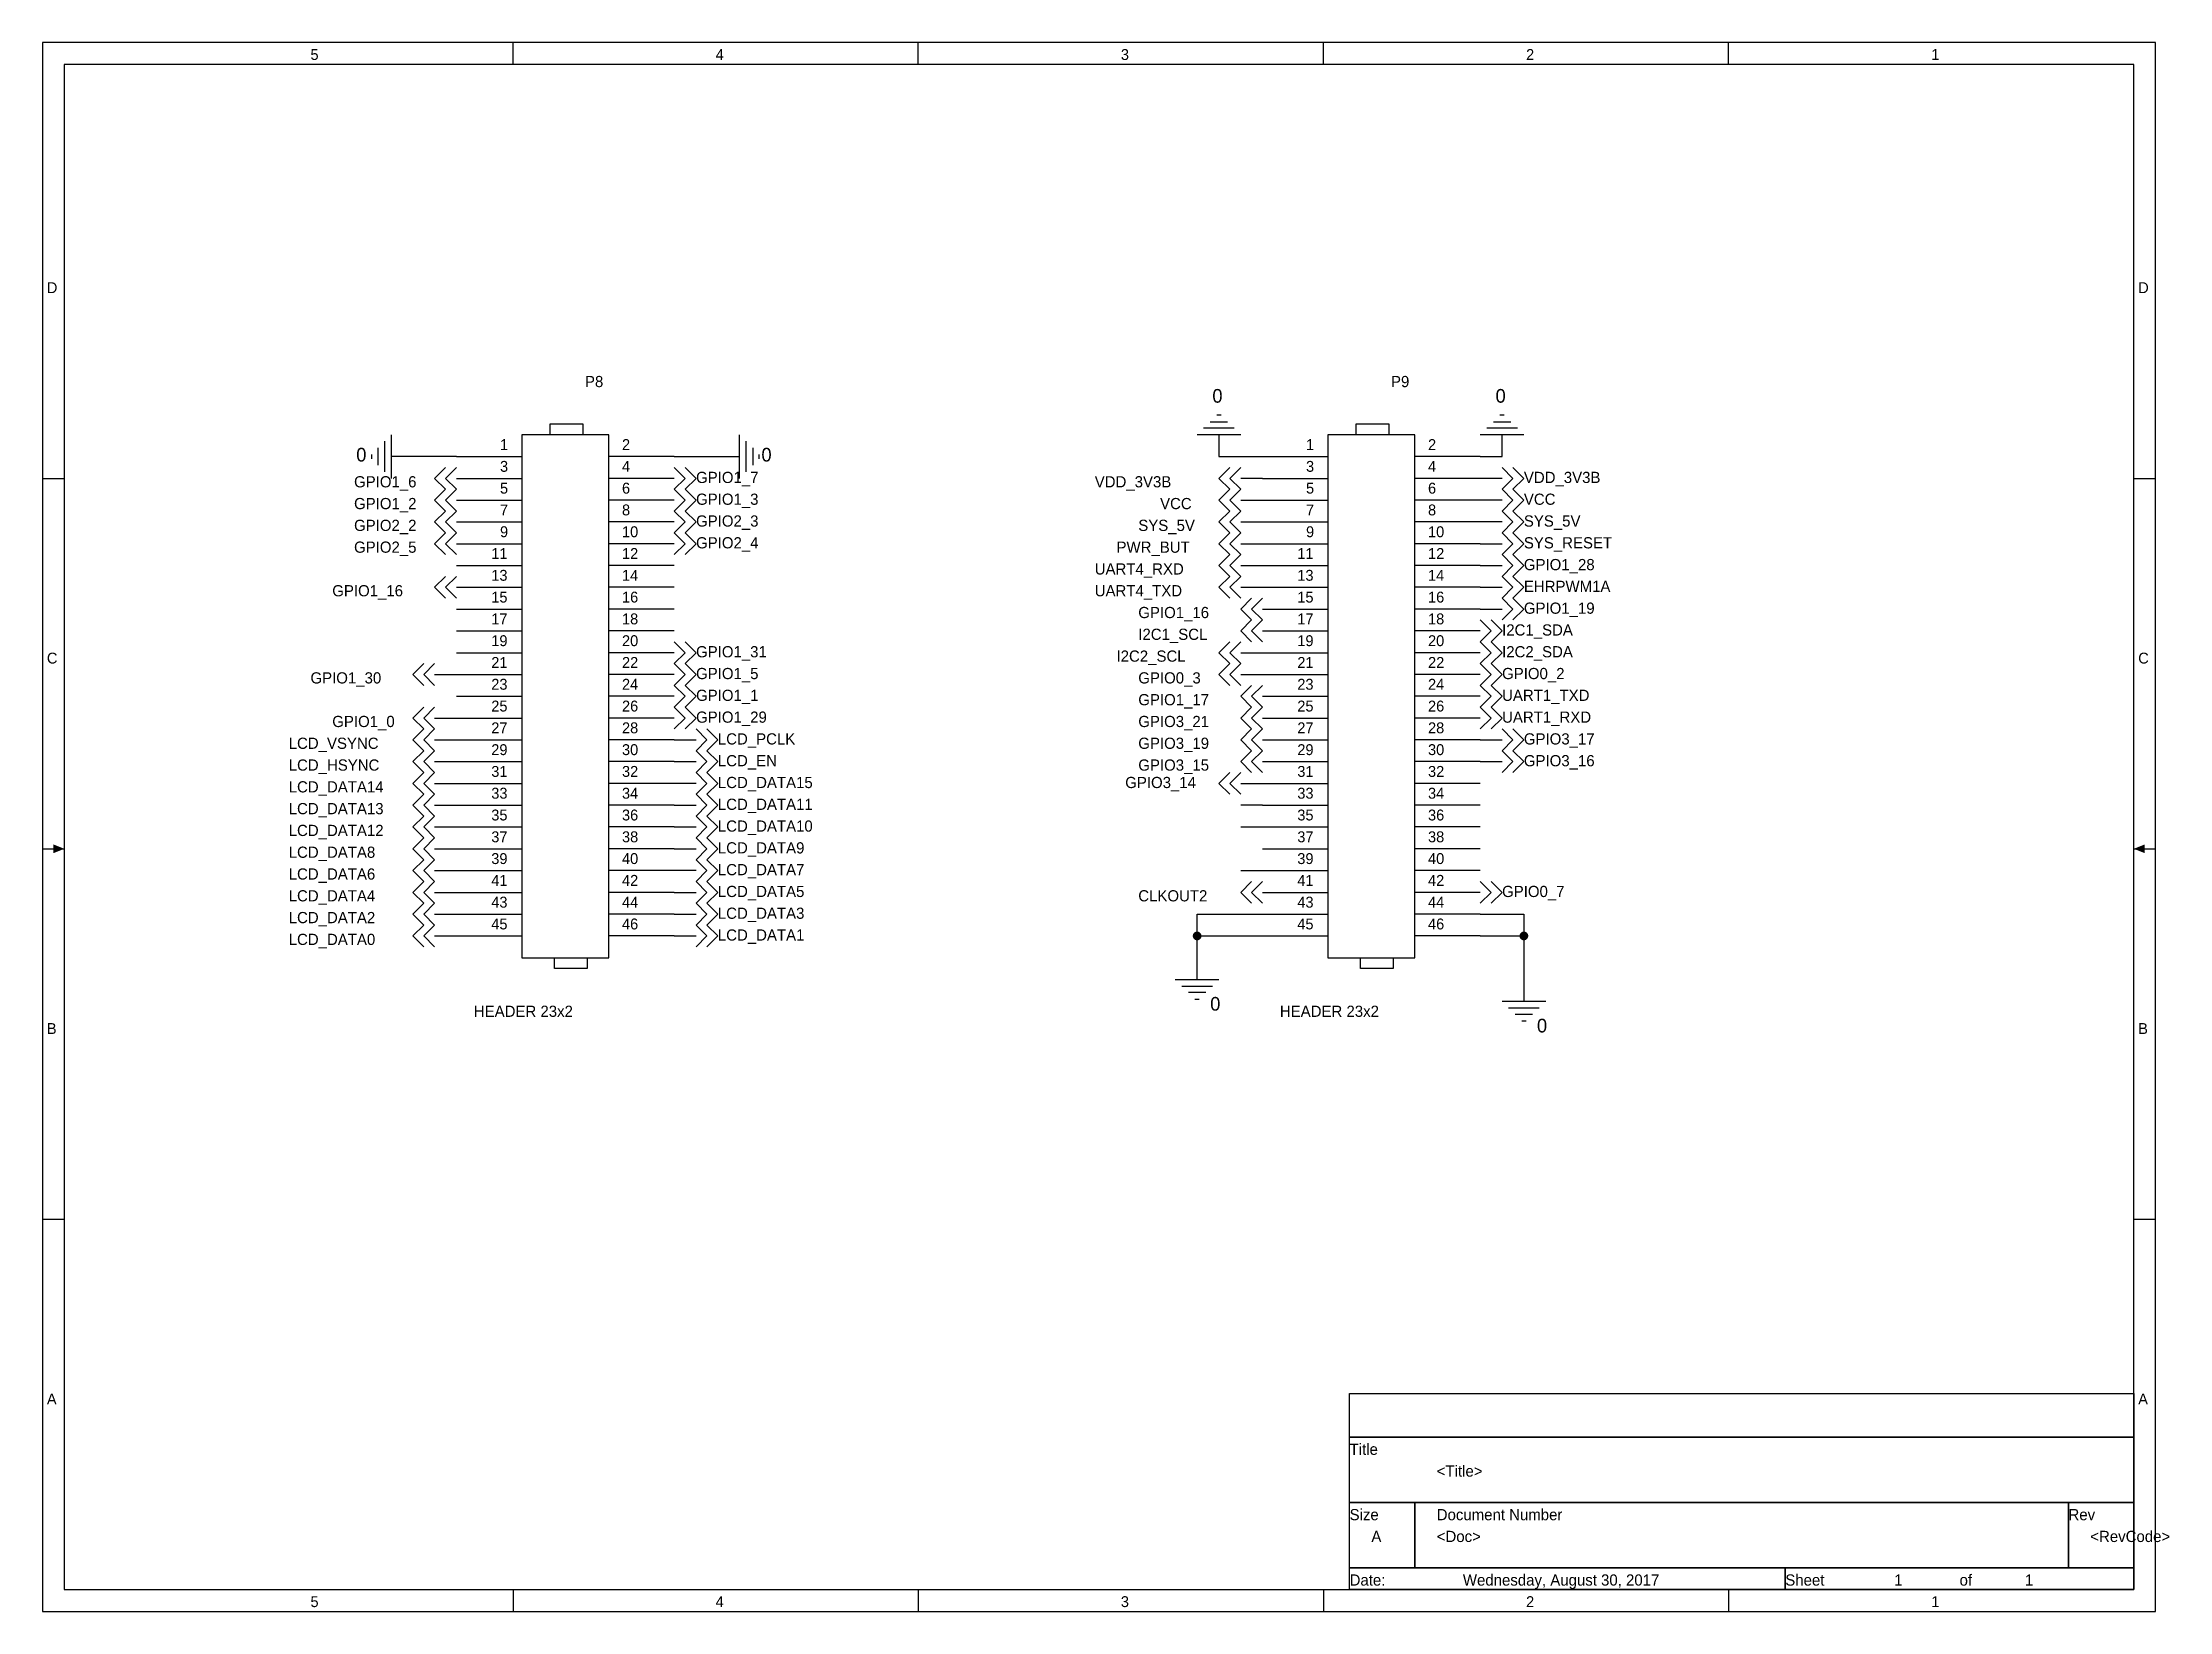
# Model space of a CAD drawing. Extents: x -0.1 to 9.66, y 0.1 to 7.3.
import ezdxf

# ---------------------------------------------------------------- set-up
doc = ezdxf.new("R2010")
doc.units = 0

msp = doc.modelspace()

# ---------------------------------------------------------------- linework, layer by layer
at = {"layer": 'PARTS'}
for p, q in [((1.8, 5.4), (2.1, 5.4)), ((2.8, 5.4), (2.5, 5.4)), ((5.5, 5.4), (5.8, 5.4)), ((6.5, 5.4), (6.2, 5.4)), ((1.8, 5.3), (2.1, 5.3)), ((2.8, 5.3), (2.5, 5.3)), ((5.5, 5.3), (5.8, 5.3)), ((6.5, 5.3), (6.2, 5.3)), ((1.8, 5.2), (2.1, 5.2)), ((2.8, 5.2), (2.5, 5.2)), ((5.5, 5.2), (5.8, 5.2)), ((6.5, 5.2), (6.2, 5.2)), ((1.8, 5.1), (2.1, 5.1)), ((2.8, 5.1), (2.5, 5.1)), ((5.5, 5.1), (5.8, 5.1)), ((6.5, 5.1), (6.2, 5.1)), ((1.8, 5), (2.1, 5)), ((2.8, 5), (2.5, 5)), ((5.5, 5), (5.8, 5)), ((6.5, 5), (6.2, 5)), ((1.8, 4.9), (2.1, 4.9)), ((2.8, 4.9), (2.5, 4.9)), ((5.5, 4.9), (5.8, 4.9)), ((6.5, 4.9), (6.2, 4.9)), ((1.8, 4.8), (2.1, 4.8)), ((2.8, 4.8), (2.5, 4.8)), ((5.5, 4.8), (5.8, 4.8)), ((6.5, 4.8), (6.2, 4.8)), ((1.8, 4.7), (2.1, 4.7)), ((2.8, 4.7), (2.5, 4.7)), ((5.5, 4.7), (5.8, 4.7)), ((6.5, 4.7), (6.2, 4.7)), ((1.8, 4.6), (2.1, 4.6)), ((2.8, 4.6), (2.5, 4.6)), ((5.5, 4.6), (5.8, 4.6)), ((6.5, 4.6), (6.2, 4.6)), ((1.8, 4.5), (2.1, 4.5)), ((2.8, 4.5), (2.5, 4.5)), ((5.5, 4.5), (5.8, 4.5)), ((6.5, 4.5), (6.2, 4.5)), ((1.8, 4.4), (2.1, 4.4)), ((2.8, 4.4), (2.5, 4.4)), ((5.5, 4.4), (5.8, 4.4)), ((6.5, 4.4), (6.2, 4.4)), ((1.8, 4.3), (2.1, 4.3)), ((2.8, 4.3), (2.5, 4.3)), ((5.5, 4.3), (5.8, 4.3)), ((6.5, 4.3), (6.2, 4.3)), ((1.8, 4.2), (2.1, 4.2)), ((2.8, 4.2), (2.5, 4.2)), ((5.5, 4.2), (5.8, 4.2)), ((6.5, 4.2), (6.2, 4.2)), ((1.8, 4.1), (2.1, 4.1)), ((2.8, 4.1), (2.5, 4.1)), ((5.5, 4.1), (5.8, 4.1)), ((6.5, 4.1), (6.2, 4.1)), ((1.8, 4), (2.1, 4)), ((2.8, 4), (2.5, 4)), ((5.5, 4), (5.8, 4)), ((6.5, 4), (6.2, 4)), ((1.8, 3.9), (2.1, 3.9)), ((2.8, 3.9), (2.5, 3.9)), ((5.5, 3.9), (5.8, 3.9)), ((6.5, 3.9), (6.2, 3.9)), ((1.8, 3.8), (2.1, 3.8)), ((2.8, 3.8), (2.5, 3.8)), ((5.5, 3.8), (5.8, 3.8)), ((6.5, 3.8), (6.2, 3.8)), ((1.8, 3.7), (2.1, 3.7)), ((2.8, 3.7), (2.5, 3.7)), ((5.5, 3.7), (5.8, 3.7)), ((6.5, 3.7), (6.2, 3.7)), ((1.8, 3.6), (2.1, 3.6)), ((2.8, 3.6), (2.5, 3.6)), ((5.5, 3.6), (5.8, 3.6)), ((6.5, 3.6), (6.2, 3.6)), ((1.8, 3.5), (2.1, 3.5)), ((2.8, 3.5), (2.5, 3.5)), ((5.5, 3.5), (5.8, 3.5)), ((6.5, 3.5), (6.2, 3.5)), ((1.8, 3.4), (2.1, 3.4)), ((2.8, 3.4), (2.5, 3.4)), ((5.5, 3.4), (5.8, 3.4)), ((6.5, 3.4), (6.2, 3.4)), ((1.8, 3.3), (2.1, 3.3)), ((2.8, 3.3), (2.5, 3.3)), ((5.5, 3.3), (5.8, 3.3)), ((6.5, 3.3), (6.2, 3.3)), ((1.8, 3.2), (2.1, 3.2)), ((2.8, 3.2), (2.5, 3.2)), ((5.5, 3.2), (5.8, 3.2)), ((6.5, 3.2), (6.2, 3.2))]:
    msp.add_line(p, q, dxfattribs=at)
for points in [[(5.31, 5.59), (5.29, 5.59)], [(6.61, 5.59), (6.59, 5.59)], [(1.47, 5.47), (1.47, 5.33)], [(1.5, 5.5), (1.5, 5.3)], [(2.24, 5.5), (2.23, 5.5), (2.23, 5.55), (2.38, 5.55), (2.38, 5.5)], [(3.1, 5.3), (3.1, 5.5)], [(3.13, 5.33), (3.13, 5.47)], [(5.4, 5.5), (5.2, 5.5)], [(5.37, 5.53), (5.23, 5.53)], [(5.26, 5.56), (5.34, 5.56)], [(5.94, 5.5), (5.93, 5.5), (5.93, 5.55), (6.08, 5.55), (6.08, 5.5)], [(6.7, 5.5), (6.5, 5.5)], [(6.67, 5.53), (6.53, 5.53)], [(6.56, 5.56), (6.64, 5.56)], [(1.41, 5.41), (1.41, 5.39)], [(1.44, 5.36), (1.44, 5.44)], [(3.16, 5.44), (3.16, 5.36)], [(3.19, 5.39), (3.19, 5.41)], [(1.7, 5.3), (1.75, 5.35)], [(1.7, 5.3), (1.75, 5.25)], [(1.75, 5.3), (1.8, 5.35)], [(1.75, 5.3), (1.8, 5.25)], [(2.85, 5.3), (2.8, 5.35)], [(2.85, 5.3), (2.8, 5.25)], [(2.9, 5.3), (2.85, 5.35)], [(2.9, 5.3), (2.85, 5.25)], [(5.3, 5.3), (5.35, 5.35)], [(5.3, 5.3), (5.35, 5.25)], [(5.35, 5.3), (5.4, 5.35)], [(5.35, 5.3), (5.4, 5.25)], [(6.65, 5.3), (6.6, 5.35)], [(6.65, 5.3), (6.6, 5.25)], [(6.7, 5.3), (6.65, 5.35)], [(6.7, 5.3), (6.65, 5.25)], [(1.7, 5.2), (1.75, 5.25)], [(1.7, 5.2), (1.75, 5.15)], [(1.75, 5.2), (1.8, 5.25)], [(1.75, 5.2), (1.8, 5.15)], [(2.85, 5.2), (2.8, 5.25)], [(2.85, 5.2), (2.8, 5.15)], [(2.9, 5.2), (2.85, 5.25)], [(2.9, 5.2), (2.85, 5.15)], [(5.3, 5.2), (5.35, 5.25)], [(5.3, 5.2), (5.35, 5.15)], [(5.35, 5.2), (5.4, 5.25)], [(5.35, 5.2), (5.4, 5.15)], [(6.65, 5.2), (6.6, 5.25)], [(6.65, 5.2), (6.6, 5.15)], [(6.7, 5.2), (6.65, 5.25)], [(6.7, 5.2), (6.65, 5.15)], [(1.7, 5.1), (1.75, 5.15)], [(1.7, 5.1), (1.75, 5.05)], [(1.75, 5.1), (1.8, 5.15)], [(1.75, 5.1), (1.8, 5.05)], [(2.85, 5.1), (2.8, 5.15)], [(2.85, 5.1), (2.8, 5.05)], [(2.9, 5.1), (2.85, 5.15)], [(2.9, 5.1), (2.85, 5.05)], [(5.3, 5.1), (5.35, 5.15)], [(5.3, 5.1), (5.35, 5.05)], [(5.35, 5.1), (5.4, 5.15)], [(5.35, 5.1), (5.4, 5.05)], [(6.65, 5.1), (6.6, 5.15)], [(6.65, 5.1), (6.6, 5.05)], [(6.7, 5.1), (6.65, 5.15)], [(6.7, 5.1), (6.65, 5.05)], [(1.7, 5), (1.75, 5.05)], [(1.7, 5), (1.75, 4.95)], [(1.75, 5), (1.8, 5.05)], [(1.75, 5), (1.8, 4.95)], [(2.85, 5), (2.8, 5.05)], [(2.85, 5), (2.8, 4.95)], [(2.9, 5), (2.85, 5.05)], [(2.9, 5), (2.85, 4.95)], [(5.3, 5), (5.35, 5.05)], [(5.3, 5), (5.35, 4.95)], [(5.35, 5), (5.4, 5.05)], [(5.35, 5), (5.4, 4.95)], [(6.65, 5), (6.6, 5.05)], [(6.65, 5), (6.6, 4.95)], [(6.7, 5), (6.65, 5.05)], [(6.7, 5), (6.65, 4.95)], [(5.3, 4.9), (5.35, 4.95)], [(5.3, 4.9), (5.35, 4.85)], [(5.35, 4.9), (5.4, 4.95)], [(5.35, 4.9), (5.4, 4.85)], [(6.65, 4.9), (6.6, 4.95)], [(6.65, 4.9), (6.6, 4.85)], [(6.7, 4.9), (6.65, 4.95)], [(6.7, 4.9), (6.65, 4.85)], [(1.7, 4.8), (1.75, 4.85)], [(1.7, 4.8), (1.75, 4.75)], [(1.75, 4.8), (1.8, 4.85)], [(1.75, 4.8), (1.8, 4.75)], [(5.3, 4.8), (5.35, 4.85)], [(5.3, 4.8), (5.35, 4.75)], [(5.35, 4.8), (5.4, 4.85)], [(5.35, 4.8), (5.4, 4.75)], [(6.65, 4.8), (6.6, 4.85)], [(6.65, 4.8), (6.6, 4.75)], [(6.7, 4.8), (6.65, 4.85)], [(6.7, 4.8), (6.65, 4.75)], [(5.4, 4.7), (5.45, 4.75)], [(5.4, 4.7), (5.45, 4.65)], [(5.45, 4.7), (5.5, 4.75)], [(5.45, 4.7), (5.5, 4.65)], [(6.65, 4.7), (6.6, 4.75)], [(6.65, 4.7), (6.6, 4.65)], [(6.7, 4.7), (6.65, 4.75)], [(6.7, 4.7), (6.65, 4.65)], [(5.4, 4.6), (5.45, 4.65)], [(5.4, 4.6), (5.45, 4.55)], [(5.45, 4.6), (5.5, 4.65)], [(5.45, 4.6), (5.5, 4.55)], [(6.55, 4.6), (6.5, 4.65)], [(6.55, 4.6), (6.5, 4.55)], [(6.6, 4.6), (6.55, 4.65)], [(6.6, 4.6), (6.55, 4.55)], [(2.85, 4.5), (2.8, 4.55)], [(2.85, 4.5), (2.8, 4.45)], [(2.9, 4.5), (2.85, 4.55)], [(2.9, 4.5), (2.85, 4.45)], [(5.3, 4.5), (5.35, 4.55)], [(5.3, 4.5), (5.35, 4.45)], [(5.35, 4.5), (5.4, 4.55)], [(5.35, 4.5), (5.4, 4.45)], [(6.55, 4.5), (6.5, 4.55)], [(6.55, 4.5), (6.5, 4.45)], [(6.6, 4.5), (6.55, 4.55)], [(6.6, 4.5), (6.55, 4.45)], [(1.6, 4.4), (1.65, 4.45)], [(1.6, 4.4), (1.65, 4.35)], [(1.65, 4.4), (1.7, 4.45)], [(1.65, 4.4), (1.7, 4.35)], [(2.85, 4.4), (2.8, 4.45)], [(2.85, 4.4), (2.8, 4.35)], [(2.9, 4.4), (2.85, 4.45)], [(2.9, 4.4), (2.85, 4.35)], [(5.3, 4.4), (5.35, 4.45)], [(5.3, 4.4), (5.35, 4.35)], [(5.35, 4.4), (5.4, 4.45)], [(5.35, 4.4), (5.4, 4.35)], [(6.55, 4.4), (6.5, 4.45)], [(6.55, 4.4), (6.5, 4.35)], [(6.6, 4.4), (6.55, 4.45)], [(6.6, 4.4), (6.55, 4.35)], [(2.85, 4.3), (2.8, 4.35)], [(2.85, 4.3), (2.8, 4.25)], [(2.9, 4.3), (2.85, 4.35)], [(2.9, 4.3), (2.85, 4.25)], [(5.4, 4.3), (5.45, 4.35)], [(5.4, 4.3), (5.45, 4.25)], [(5.45, 4.3), (5.5, 4.35)], [(5.45, 4.3), (5.5, 4.25)], [(6.55, 4.3), (6.5, 4.35)], [(6.55, 4.3), (6.5, 4.25)], [(6.6, 4.3), (6.55, 4.35)], [(6.6, 4.3), (6.55, 4.25)], [(1.6, 4.2), (1.65, 4.25)], [(1.6, 4.2), (1.65, 4.15)], [(1.65, 4.2), (1.7, 4.25)], [(1.65, 4.2), (1.7, 4.15)], [(2.85, 4.2), (2.8, 4.25)], [(2.85, 4.2), (2.8, 4.15)], [(2.9, 4.2), (2.85, 4.25)], [(2.9, 4.2), (2.85, 4.15)], [(5.4, 4.2), (5.45, 4.25)], [(5.4, 4.2), (5.45, 4.15)], [(5.45, 4.2), (5.5, 4.25)], [(5.45, 4.2), (5.5, 4.15)], [(6.55, 4.2), (6.5, 4.25)], [(6.55, 4.2), (6.5, 4.15)], [(6.6, 4.2), (6.55, 4.25)], [(6.6, 4.2), (6.55, 4.15)], [(1.6, 4.1), (1.65, 4.15)], [(1.65, 4.1), (1.7, 4.15)], [(2.95, 4.1), (2.9, 4.15)], [(3, 4.1), (2.95, 4.15)], [(5.4, 4.1), (5.45, 4.15)], [(5.45, 4.1), (5.5, 4.15)], [(6.65, 4.1), (6.6, 4.15)], [(6.7, 4.1), (6.65, 4.15)], [(1.6, 4.1), (1.65, 4.05)], [(1.6, 4), (1.65, 4.05)], [(1.65, 4.1), (1.7, 4.05)], [(1.65, 4), (1.7, 4.05)], [(2.95, 4.1), (2.9, 4.05)], [(2.95, 4), (2.9, 4.05)], [(3, 4.1), (2.95, 4.05)], [(3, 4), (2.95, 4.05)], [(5.4, 4.1), (5.45, 4.05)], [(5.4, 4), (5.45, 4.05)], [(5.45, 4.1), (5.5, 4.05)], [(5.45, 4), (5.5, 4.05)], [(6.65, 4.1), (6.6, 4.05)], [(6.65, 4), (6.6, 4.05)], [(6.7, 4.1), (6.65, 4.05)], [(6.7, 4), (6.65, 4.05)], [(1.6, 4), (1.65, 3.95)], [(1.6, 3.9), (1.65, 3.95)], [(1.65, 4), (1.7, 3.95)], [(1.65, 3.9), (1.7, 3.95)], [(2.95, 4), (2.9, 3.95)], [(2.95, 3.9), (2.9, 3.95)], [(3, 4), (2.95, 3.95)], [(3, 3.9), (2.95, 3.95)], [(5.3, 3.9), (5.35, 3.95)], [(5.35, 3.9), (5.4, 3.95)], [(5.4, 4), (5.45, 3.95)], [(5.45, 4), (5.5, 3.95)], [(6.65, 4), (6.6, 3.95)], [(6.7, 4), (6.65, 3.95)], [(1.6, 3.9), (1.65, 3.85)], [(1.6, 3.8), (1.65, 3.85)], [(1.65, 3.9), (1.7, 3.85)], [(1.65, 3.8), (1.7, 3.85)], [(2.95, 3.9), (2.9, 3.85)], [(2.95, 3.8), (2.9, 3.85)], [(3, 3.9), (2.95, 3.85)], [(3, 3.8), (2.95, 3.85)], [(5.3, 3.9), (5.35, 3.85)], [(5.35, 3.9), (5.4, 3.85)], [(1.6, 3.8), (1.65, 3.75)], [(1.6, 3.7), (1.65, 3.75)], [(1.65, 3.8), (1.7, 3.75)], [(1.65, 3.7), (1.7, 3.75)], [(2.95, 3.8), (2.9, 3.75)], [(2.95, 3.7), (2.9, 3.75)], [(3, 3.8), (2.95, 3.75)], [(3, 3.7), (2.95, 3.75)], [(1.6, 3.7), (1.65, 3.65)], [(1.6, 3.6), (1.65, 3.65)], [(1.65, 3.7), (1.7, 3.65)], [(1.65, 3.6), (1.7, 3.65)], [(2.95, 3.7), (2.9, 3.65)], [(2.95, 3.6), (2.9, 3.65)], [(3, 3.7), (2.95, 3.65)], [(3, 3.6), (2.95, 3.65)], [(1.6, 3.6), (1.65, 3.55)], [(1.6, 3.5), (1.65, 3.55)], [(1.65, 3.6), (1.7, 3.55)], [(1.65, 3.5), (1.7, 3.55)], [(2.95, 3.6), (2.9, 3.55)], [(2.95, 3.5), (2.9, 3.55)], [(3, 3.6), (2.95, 3.55)], [(3, 3.5), (2.95, 3.55)], [(1.6, 3.5), (1.65, 3.45)], [(1.6, 3.4), (1.65, 3.45)], [(1.65, 3.5), (1.7, 3.45)], [(1.65, 3.4), (1.7, 3.45)], [(2.95, 3.5), (2.9, 3.45)], [(2.95, 3.4), (2.9, 3.45)], [(3, 3.5), (2.95, 3.45)], [(3, 3.4), (2.95, 3.45)], [(5.4, 3.4), (5.45, 3.45)], [(5.45, 3.4), (5.5, 3.45)], [(6.55, 3.4), (6.5, 3.45)], [(6.6, 3.4), (6.55, 3.45)], [(1.6, 3.4), (1.65, 3.35)], [(1.6, 3.3), (1.65, 3.35)], [(1.65, 3.4), (1.7, 3.35)], [(1.65, 3.3), (1.7, 3.35)], [(2.95, 3.4), (2.9, 3.35)], [(2.95, 3.3), (2.9, 3.35)], [(3, 3.4), (2.95, 3.35)], [(3, 3.3), (2.95, 3.35)], [(5.4, 3.4), (5.45, 3.35)], [(5.45, 3.4), (5.5, 3.35)], [(6.55, 3.4), (6.5, 3.35)], [(6.6, 3.4), (6.55, 3.35)], [(1.6, 3.3), (1.65, 3.25)], [(1.6, 3.2), (1.65, 3.25)], [(1.65, 3.3), (1.7, 3.25)], [(1.65, 3.2), (1.7, 3.25)], [(2.95, 3.3), (2.9, 3.25)], [(2.95, 3.2), (2.9, 3.25)], [(3, 3.3), (2.95, 3.25)], [(3, 3.2), (2.95, 3.25)], [(1.6, 3.2), (1.65, 3.15)], [(1.65, 3.2), (1.7, 3.15)], [(2.95, 3.2), (2.9, 3.15)], [(3, 3.2), (2.95, 3.15)], [(2.4, 3.1), (2.4, 3.1), (2.4, 3.05), (2.25, 3.05), (2.25, 3.1)], [(6.1, 3.1), (6.1, 3.1), (6.1, 3.05), (5.95, 3.05), (5.95, 3.1)], [(5.1, 3), (5.3, 3)], [(5.13, 2.97), (5.27, 2.97)], [(5.24, 2.94), (5.16, 2.94)], [(5.19, 2.91), (5.21, 2.91)], [(6.6, 2.9), (6.8, 2.9)], [(6.63, 2.87), (6.77, 2.87)], [(6.74, 2.84), (6.66, 2.84)], [(6.69, 2.81), (6.71, 2.81)]]:
    msp.add_lwpolyline(points, dxfattribs=at)
for points in [[(2.5, 5.5), (2.1, 5.5), (2.1, 3.1), (2.5, 3.1)], [(6.2, 5.5), (5.8, 5.5), (5.8, 3.1), (6.2, 3.1)]]:
    msp.add_lwpolyline(points, close=True, dxfattribs=at)
at = {"layer": 'TITLE'}
for points in [[(-0.1, 0.1), (9.6, 0.1), (9.6, 7.3), (-0.1, 7.3)], [(0, 0.2), (9.5, 0.2), (9.5, 7.2), (0, 7.2)], [(5.9, 1.1), (9.5, 1.1), (9.5, 0.9), (5.9, 0.9)], [(5.9, 0.9), (9.5, 0.9), (9.5, 0.6), (5.9, 0.6)], [(5.9, 0.6), (6.2, 0.6), (6.2, 0.3), (5.9, 0.3)], [(6.2, 0.6), (9.2, 0.6), (9.2, 0.3), (6.2, 0.3)], [(9.2, 0.6), (9.5, 0.6), (9.5, 0.3), (9.2, 0.3)], [(5.9, 0.3), (7.9, 0.3), (7.9, 0.2), (5.9, 0.2)], [(7.9, 0.3), (9.5, 0.3), (9.5, 0.2), (7.9, 0.2)]]:
    msp.add_lwpolyline(points, close=True, dxfattribs=at)
for points in [[(2.06, 7.2), (2.06, 7.3)], [(3.92, 7.2), (3.92, 7.3)], [(5.78, 7.2), (5.78, 7.3)], [(7.64, 7.2), (7.64, 7.3)], [(-0.1, 5.3), (0, 5.3)], [(9.5, 5.3), (9.6, 5.3)], [(-0.1, 3.6), (0, 3.6)], [(9.5, 3.6), (9.6, 3.6)], [(-0.1, 1.9), (0, 1.9)], [(9.5, 1.9), (9.6, 1.9)], [(2.06, 0.2), (2.06, 0.1)], [(3.92, 0.2), (3.92, 0.1)], [(5.78, 0.2), (5.78, 0.1)], [(7.64, 0.2), (7.64, 0.1)]]:
    msp.add_lwpolyline(points, dxfattribs=at)
for points in [[(0, 3.6), (-0.05, 3.62), (-0.05, 3.58), (-0.05, 3.6)], [(0, 3.6), (-0.05, 3.62), (-0.05, 3.58), (-0.05, 3.6)], [(0, 3.6), (-0.05, 3.62), (-0.05, 3.58), (-0.05, 3.6)], [(9.5, 3.6), (9.55, 3.62), (9.55, 3.58), (9.55, 3.6)], [(9.5, 3.6), (9.55, 3.62), (9.55, 3.58), (9.55, 3.6)], [(9.5, 3.6), (9.55, 3.62), (9.55, 3.58), (9.55, 3.6)]]:
    msp.add_solid(points, dxfattribs=at)
at = {"layer": 'WIRE'}
for points in [[(5.3, 5.5), (5.3, 5.4)], [(6.6, 5.4), (6.6, 5.5)], [(1.8, 5.4), (1.5, 5.4)], [(2.8, 5.4), (3.1, 5.4)], [(5.3, 5.4), (5.5, 5.4)], [(6.5, 5.4), (6.6, 5.4)], [(5.5, 5.3), (5.4, 5.3)], [(6.6, 5.3), (6.5, 5.3)], [(5.4, 5.2), (5.5, 5.2)], [(6.6, 5.2), (6.5, 5.2)], [(5.4, 5.1), (5.5, 5.1)], [(6.6, 5.1), (6.5, 5.1)], [(5.4, 5), (5.5, 5)], [(6.5, 5), (6.6, 5)], [(5.4, 4.9), (5.5, 4.9)], [(6.5, 4.9), (6.6, 4.9)], [(5.4, 4.8), (5.5, 4.8)], [(6.5, 4.8), (6.6, 4.8)], [(6.5, 4.7), (6.6, 4.7)], [(5.4, 4.5), (5.5, 4.5)], [(1.7, 4.4), (1.8, 4.4)], [(5.4, 4.4), (5.5, 4.4)], [(1.7, 4.2), (1.8, 4.2)], [(1.7, 4.1), (1.8, 4.1)], [(2.8, 4.1), (2.9, 4.1)], [(6.5, 4.1), (6.6, 4.1)], [(1.7, 4), (1.8, 4)], [(2.8, 4), (2.9, 4)], [(6.5, 4), (6.6, 4)], [(1.7, 3.9), (1.8, 3.9)], [(2.9, 3.9), (2.8, 3.9)], [(5.4, 3.9), (5.5, 3.9)], [(1.7, 3.8), (1.8, 3.8)], [(2.8, 3.8), (2.9, 3.8)], [(5.5, 3.8), (5.4, 3.8)], [(1.7, 3.7), (1.8, 3.7)], [(2.8, 3.7), (2.9, 3.7)], [(5.4, 3.7), (5.5, 3.7)], [(1.7, 3.6), (1.8, 3.6)], [(2.8, 3.6), (2.9, 3.6)], [(1.7, 3.5), (1.8, 3.5)], [(2.9, 3.5), (2.8, 3.5)], [(5.4, 3.5), (5.5, 3.5)], [(1.7, 3.4), (1.8, 3.4)], [(2.8, 3.4), (2.9, 3.4)], [(1.7, 3.3), (1.8, 3.3)], [(2.8, 3.3), (2.9, 3.3)], [(5.2, 3.3), (5.5, 3.3)], [(5.2, 3.2), (5.2, 3.3)], [(6.5, 3.3), (6.7, 3.3)], [(6.7, 3.3), (6.7, 3.2)], [(1.7, 3.2), (1.8, 3.2)], [(2.8, 3.2), (2.9, 3.2)], [(5.2, 3), (5.2, 3.2)], [(5.2, 3.2), (5.5, 3.2)], [(6.5, 3.2), (6.7, 3.2)], [(6.7, 3.2), (6.7, 2.9)]]:
    msp.add_lwpolyline(points, dxfattribs=at)
at = {"layer": 'WIRE', "const_width": 0.02}
for points in [[(5.19, 3.2, 1), (5.21, 3.2, 1)], [(6.69, 3.2, 1), (6.71, 3.2, 1)]]:
    msp.add_lwpolyline(points, format="xyb", close=True, dxfattribs=at)

# ---------------------------------------------------------------- texts
at = {"layer": 'PARTS'}
for s, p in [('1', (2, 5.43)), ('2', (2.56, 5.43)), ('1', (5.7, 5.43)), ('2', (6.26, 5.43)), ('3', (2, 5.33)), ('4', (2.56, 5.33)), ('3', (5.7, 5.33)), ('4', (6.26, 5.33)), ('5', (2, 5.23)), ('6', (2.56, 5.23)), ('5', (5.7, 5.23)), ('6', (6.26, 5.23)), ('7', (2, 5.13)), ('8', (2.56, 5.13)), ('7', (5.7, 5.13)), ('8', (6.26, 5.13)), ('9', (2, 5.03)), ('10', (2.56, 5.03)), ('9', (5.7, 5.03)), ('10', (6.26, 5.03)), ('11', (1.96, 4.93)), ('12', (2.56, 4.93)), ('11', (5.66, 4.93)), ('12', (6.26, 4.93)), ('13', (1.96, 4.83)), ('14', (2.56, 4.83)), ('13', (5.66, 4.83)), ('14', (6.26, 4.83)), ('15', (1.96, 4.73)), ('16', (2.56, 4.73)), ('15', (5.66, 4.73)), ('16', (6.26, 4.73)), ('17', (1.96, 4.63)), ('18', (2.56, 4.63)), ('17', (5.66, 4.63)), ('18', (6.26, 4.63)), ('19', (1.96, 4.53)), ('20', (2.56, 4.53)), ('19', (5.66, 4.53)), ('20', (6.26, 4.53)), ('21', (1.96, 4.43)), ('22', (2.56, 4.43)), ('21', (5.66, 4.43)), ('22', (6.26, 4.43)), ('23', (1.96, 4.33)), ('24', (2.56, 4.33)), ('23', (5.66, 4.33)), ('24', (6.26, 4.33)), ('25', (1.96, 4.23)), ('26', (2.56, 4.23)), ('25', (5.66, 4.23)), ('26', (6.26, 4.23)), ('27', (1.96, 4.13)), ('28', (2.56, 4.13)), ('27', (5.66, 4.13)), ('28', (6.26, 4.13)), ('29', (1.96, 4.03)), ('30', (2.56, 4.03)), ('29', (5.66, 4.03)), ('30', (6.26, 4.03)), ('31', (1.96, 3.93)), ('32', (2.56, 3.93)), ('31', (5.66, 3.93)), ('32', (6.26, 3.93)), ('33', (1.96, 3.83)), ('34', (2.56, 3.83)), ('33', (5.66, 3.83)), ('34', (6.26, 3.83)), ('35', (1.96, 3.73)), ('36', (2.56, 3.73)), ('35', (5.66, 3.73)), ('36', (6.26, 3.73)), ('37', (1.96, 3.63)), ('38', (2.56, 3.63)), ('37', (5.66, 3.63)), ('38', (6.26, 3.63)), ('39', (1.96, 3.53)), ('40', (2.56, 3.53)), ('39', (5.66, 3.53)), ('40', (6.26, 3.53)), ('41', (1.96, 3.43)), ('42', (2.56, 3.43)), ('41', (5.66, 3.43)), ('42', (6.26, 3.43)), ('43', (1.96, 3.33)), ('44', (2.56, 3.33)), ('43', (5.66, 3.33)), ('44', (6.26, 3.33)), ('45', (1.96, 3.23)), ('46', (2.56, 3.23)), ('45', (5.66, 3.23)), ('46', (6.26, 3.23))]:
    msp.add_text(s, height=0.05, dxfattribs=at).set_placement(p)
at = {"layer": 'PARTTEXT'}
for s, height, p in [('P8', 0.0514, (2.39, 5.7186)), ('P9', 0.0514, (6.09, 5.7186)), ('0', 0.0628, (5.27, 5.6472)), ('0', 0.0628, (6.57, 5.6472)), ('0', 0.0628, (1.34, 5.3772)), ('0', 0.0628, (3.2, 5.3772)), ('GPIO1_6', 0.0514, (1.33, 5.2586)), ('GPIO1_7', 0.0514, (2.9, 5.2786)), ('VDD_3V3B', 0.0514, (4.73, 5.2586)), ('VDD_3V3B', 0.0514, (6.7, 5.2786)), ('GPIO1_2', 0.0514, (1.33, 5.1586)), ('GPIO1_3', 0.0514, (2.9, 5.1786)), ('VCC', 0.0514, (5.03, 5.1586)), ('VCC', 0.0514, (6.7, 5.1786)), ('GPIO2_2', 0.0514, (1.33, 5.0586)), ('GPIO2_3', 0.0514, (2.9, 5.0786)), ('SYS_5V', 0.0514, (4.93, 5.0586)), ('SYS_5V', 0.0514, (6.7, 5.0786)), ('GPIO2_5', 0.0514, (1.33, 4.9586)), ('GPIO2_4', 0.0514, (2.9, 4.9786)), ('PWR_BUT', 0.0514, (4.83, 4.9586)), ('SYS_RESET', 0.0514, (6.7, 4.9786)), ('UART4_RXD', 0.0514, (4.73, 4.8586)), ('GPIO1_28', 0.0514, (6.7, 4.8786)), ('GPIO1_16', 0.0514, (1.23, 4.7586)), ('UART4_TXD', 0.0514, (4.73, 4.7586)), ('EHRPWM1A', 0.0514, (6.7, 4.7786)), ('GPIO1_16', 0.0514, (4.93, 4.6586)), ('GPIO1_19', 0.0514, (6.7, 4.6786)), ('I2C1_SCL', 0.0514, (4.93, 4.5586)), ('I2C1_SDA', 0.0514, (6.6, 4.5786)), ('GPIO1_31', 0.0514, (2.9, 4.4786)), ('I2C2_SCL', 0.0514, (4.83, 4.4586)), ('I2C2_SDA', 0.0514, (6.6, 4.4786)), ('GPIO1_30', 0.0514, (1.13, 4.3586)), ('GPIO1_5', 0.0514, (2.9, 4.3786)), ('GPIO0_3', 0.0514, (4.93, 4.3586)), ('GPIO0_2', 0.0514, (6.6, 4.3786)), ('GPIO1_1', 0.0514, (2.9, 4.2786)), ('GPIO1_17', 0.0514, (4.93, 4.2586)), ('UART1_TXD', 0.0514, (6.6, 4.2786)), ('GPIO1_0', 0.0514, (1.23, 4.1586)), ('GPIO1_29', 0.0514, (2.9, 4.1786)), ('GPIO3_21', 0.0514, (4.93, 4.1586)), ('UART1_RXD', 0.0514, (6.6, 4.1786)), ('LCD_VSYNC', 0.0514, (1.03, 4.0586)), ('LCD_PCLK', 0.0514, (3, 4.0786)), ('GPIO3_19', 0.0514, (4.93, 4.0586)), ('GPIO3_17', 0.0514, (6.7, 4.0786)), ('LCD_HSYNC', 0.0514, (1.03, 3.9586)), ('LCD_EN', 0.0514, (3, 3.9786)), ('GPIO3_15', 0.0514, (4.93, 3.9586)), ('GPIO3_16', 0.0514, (6.7, 3.9786)), ('LCD_DATA14', 0.0514, (1.03, 3.8586)), ('LCD_DATA15', 0.0514, (3, 3.8786)), ('GPIO3_14', 0.0514, (4.87, 3.8786)), ('LCD_DATA13', 0.0514, (1.03, 3.7586)), ('LCD_DATA11', 0.0514, (3, 3.7786)), ('LCD_DATA12', 0.0514, (1.03, 3.6586)), ('LCD_DATA10', 0.0514, (3, 3.6786)), ('LCD_DATA9', 0.0514, (3, 3.5786)), ('LCD_DATA8', 0.0514, (1.03, 3.5586)), ('LCD_DATA7', 0.0514, (3, 3.4786)), ('LCD_DATA6', 0.0514, (1.03, 3.4586)), ('LCD_DATA5', 0.0514, (3, 3.3786)), ('GPIO0_7', 0.0514, (6.6, 3.3786)), ('LCD_DATA4', 0.0514, (1.03, 3.3586)), ('LCD_DATA3', 0.0514, (3, 3.2786)), ('CLKOUT2', 0.0514, (4.93, 3.3586)), ('LCD_DATA2', 0.0514, (1.03, 3.2586)), ('LCD_DATA1', 0.0514, (3, 3.1786)), ('LCD_DATA0', 0.0514, (1.03, 3.1586)), ('HEADER 23x2', 0.0514, (1.88, 2.8286)), ('0', 0.0628, (5.26, 2.8572)), ('HEADER 23x2', 0.0514, (5.58, 2.8286)), ('0', 0.0628, (6.76, 2.7572)), ('Title', 0.0514, (5.9, 0.8186)), ('Size', 0.0514, (5.9, 0.5186)), ('Document Number', 0.0514, (6.3, 0.5186)), ('Rev', 0.0514, (9.2, 0.5186)), ('Date:', 0.0514, (5.9, 0.2186)), ('Sheet', 0.0514, (7.9, 0.2186)), ('of', 0.0514, (8.7, 0.2186))]:
    msp.add_text(s, height=height, dxfattribs=at).set_placement(p)
at = {"layer": 'TITLE'}
for s, height, p in [('5', 0.05, (1.13, 7.22)), ('4', 0.05, (2.99, 7.22)), ('3', 0.05, (4.85, 7.22)), ('2', 0.05, (6.71, 7.22)), ('1', 0.05, (8.57, 7.22)), ('D', 0.05, (-0.08, 6.15)), ('D', 0.05, (9.52, 6.15)), ('C', 0.05, (-0.08, 4.45)), ('C', 0.05, (9.52, 4.45)), ('B', 0.05, (-0.08, 2.75)), ('B', 0.05, (9.52, 2.75)), ('A', 0.05, (-0.08, 1.05)), ('A', 0.05, (9.52, 1.05)), ('<Title>', 0.0514, (6.3, 0.7186)), ('A', 0.0514, (6, 0.4186)), ('<Doc>', 0.0514, (6.3, 0.4186)), ('<RevCode>', 0.0514, (9.3, 0.4186)), ('Wednesday, August 30, 2017', 0.0514, (6.42, 0.2186)), ('1', 0.0514, (8.4, 0.2186)), ('1', 0.0514, (9, 0.2186)), ('5', 0.05, (1.13, 0.12)), ('4', 0.05, (2.99, 0.12)), ('3', 0.05, (4.85, 0.12)), ('2', 0.05, (6.71, 0.12)), ('1', 0.05, (8.57, 0.12))]:
    msp.add_text(s, height=height, dxfattribs=at).set_placement(p)

doc.saveas('drawing.dxf')
